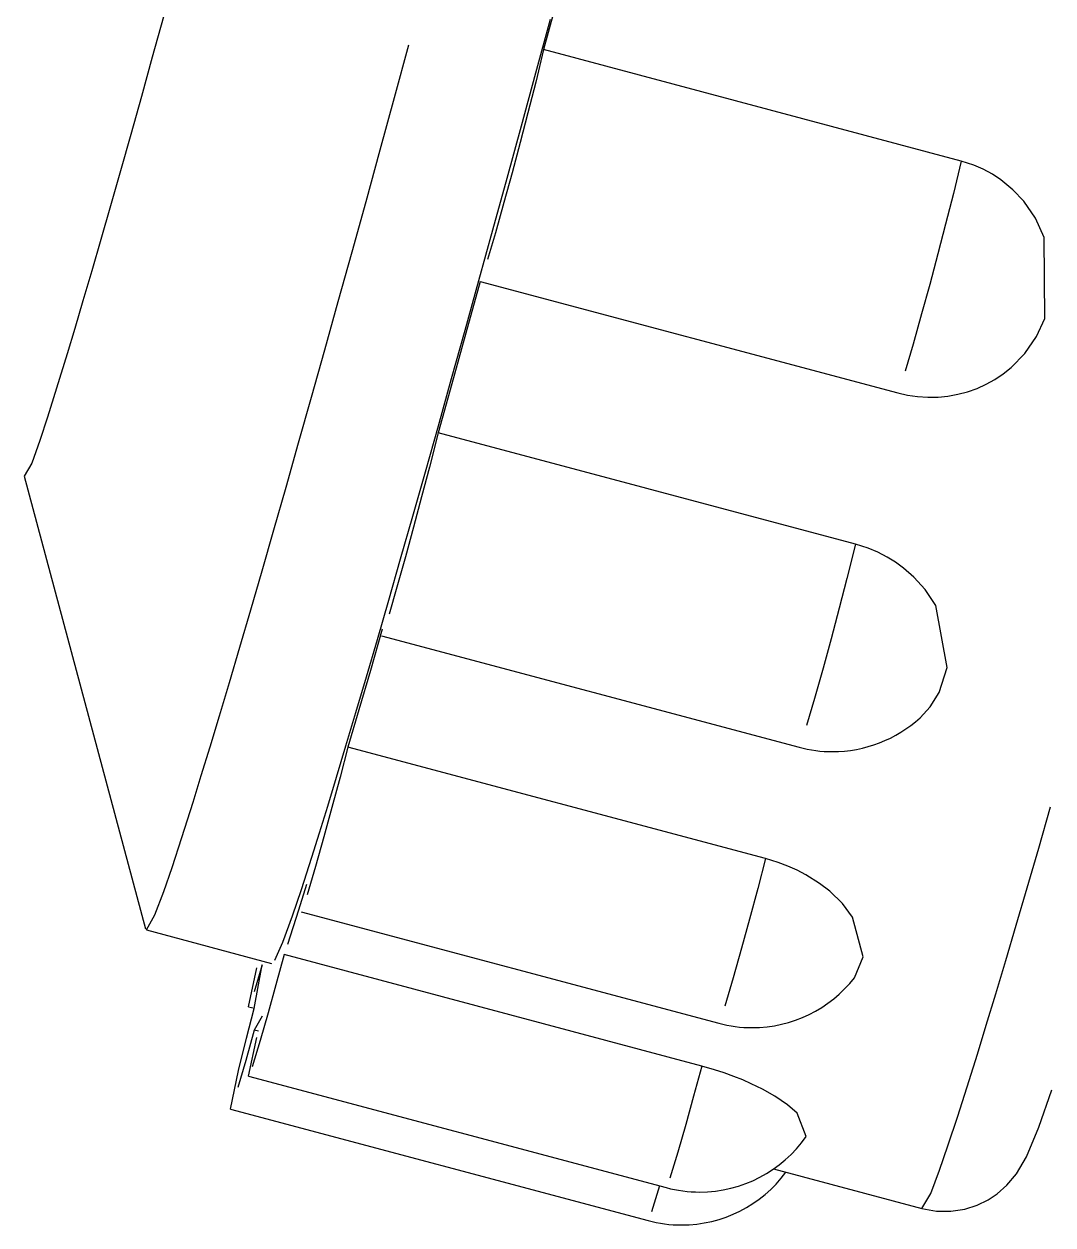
# Model space of a CAD drawing. Header units: millimetres. Extents: x 441156 to 441876, y 4514765 to 4515211.
# Drawn here: x 441489.6668 to 441489.7263, y 4515046.7048 to 4515046.7742 of the extents above; entities that cross this region are included whole.
import ezdxf

# ---------------------------------------------------------------- set-up
doc = ezdxf.new("R2010")
doc.units = ezdxf.units.MM
doc.layers.add('Terminale_sfiato', color=7, linetype='Continuous')

msp = doc.modelspace()

# ---------------------------------------------------------------- linework, layer by layer
at = {"layer": 'Terminale_sfiato', "color": 254, "linetype": 'Continuous'}
for p, q in [((441489.7209446164, 4515046.7663109), (441489.6967964708, 4515046.772756754)), ((441489.6931305372, 4515046.759345038), (441489.7172786828, 4515046.752899184)), ((441489.7148421926, 4515046.744139309), (441489.690694047, 4515046.750585163)), ((441489.6667544677, 4515046.748072662), (441489.6737838589, 4515046.721892091)), ((441489.687423509, 4515046.738844875), (441489.7115716547, 4515046.732399021)), ((441489.7096321797, 4515046.725957265), (441489.685484034, 4515046.732403119)), ((441489.6827756366, 4515046.722878098), (441489.7069237822, 4515046.716432244)), ((441489.6738270707, 4515046.721828371), (441489.6810715144, 4515046.719894615)), ((441489.7059429821, 4515046.713957793), (441489.6817948364, 4515046.720403647)), ((441489.6797419533, 4515046.717392957), (441489.680073838, 4515046.717304368)), ((441489.6803031309, 4515046.715972209), (441489.6800714259, 4515046.716034058)), ((441489.6797419533, 4515046.713368739), (441489.703890099, 4515046.706922885)), ((441489.6786883662, 4515046.71146377), (441489.7028365118, 4515046.705017916)), ((441489.7100986596, 4515046.708006361), (441489.7186769483, 4515046.705716562))]:
    msp.add_line(p, q, dxfattribs=at)
for points in [[(441489.6993893295, 4515046.782396612, 0), (441489.6989570208, 4515046.780780657, 0), (441489.6985242183, 4515046.779166348, 0), (441489.6980911694, 4515046.777554609, 0), (441489.6976581215, 4515046.775946359, 0), (441489.697225322, 4515046.774342517, 0), (441489.6967964708, 4515046.772756754, 0)], [(441489.6748169353, 4515046.774644474, 0), (441489.6744930602, 4515046.77347226, 0), (441489.6741722437, 4515046.772314748, 0), (441489.6738547877, 4515046.771173026, 0), (441489.6735409911, 4515046.770048171, 0), (441489.6732311491, 4515046.76894124, 0), (441489.6729255533, 4515046.767853276, 0), (441489.6726244913, 4515046.766785301, 0), (441489.6723282466, 4515046.765738321, 0), (441489.6720370977, 4515046.764713323, 0), (441489.671751319, 4515046.763711269, 0), (441489.6714711791, 4515046.762733103, 0), (441489.6711969417, 4515046.761779746, 0), (441489.6709288651, 4515046.760852095, 0), (441489.6706672013, 4515046.759951022, 0), (441489.6704121969, 4515046.759077377, 0), (441489.6701640916, 4515046.758231981, 0), (441489.669923119, 4515046.75741563, 0), (441489.6696895059, 4515046.756629092, 0), (441489.6694634722, 4515046.755873107, 0), (441489.6692452305, 4515046.755148388, 0), (441489.6690349863, 4515046.754455614, 0), (441489.6688329374, 4515046.75379544, 0), (441489.668639274, 4515046.753168486, 0), (441489.6684541784, 4515046.752575343, 0), (441489.6682778246, 4515046.752016567, 0), (441489.6681103788, 4515046.751492686, 0), (441489.6679519985, 4515046.751004192, 0), (441489.6678028327, 4515046.750551545, 0), (441489.6676630219, 4515046.750135171, 0), (441489.6675326976, 4515046.749755463, 0), (441489.6674119824, 4515046.749412776, 0), (441489.66730099, 4515046.749107433, 0), (441489.6671998249, 4515046.748839724, 0), (441489.6671085822, 4515046.748609899, 0), (441489.6670273477, 4515046.748418174, 0), (441489.6669561981, 4515046.748264729, 0), (441489.6668952001, 4515046.74814971, 0), (441489.6668444113, 4515046.748073224, 0), (441489.6668038794, 4515046.748035343, 0), (441489.6667736426, 4515046.748036104, 0), (441489.6667544677, 4515046.748072662, 0)], [(441489.6738270707, 4515046.721828371, 0), (441489.6738676369, 4515046.721838242, 0), (441489.6739184943, 4515046.721886753, 0), (441489.6739796118, 4515046.721973874, 0), (441489.6740509524, 4515046.722099551, 0), (441489.674132473, 4515046.72226371, 0), (441489.6742241241, 4515046.72246625, 0), (441489.6743258502, 4515046.72270705, 0), (441489.6744375895, 4515046.722985961, 0), (441489.6745592745, 4515046.723302818, 0), (441489.6746908313, 4515046.723657425, 0), (441489.6748321803, 4515046.72404957, 0), (441489.6749832357, 4515046.724479014, 0), (441489.6751439061, 4515046.724945498, 0), (441489.675314094, 4515046.725448737, 0), (441489.6754936963, 4515046.725988427, 0), (441489.6756826042, 4515046.726564243, 0), (441489.6758807031, 4515046.727175833, 0), (441489.6760878731, 4515046.727822827, 0), (441489.6763039886, 4515046.728504835, 0), (441489.6765289185, 4515046.729221442, 0), (441489.6767625266, 4515046.729972213, 0), (441489.6770046714, 4515046.730756694, 0), (441489.6772552059, 4515046.731574411, 0), (441489.6775139786, 4515046.732424865, 0), (441489.6777808323, 4515046.733307543, 0), (441489.6780556056, 4515046.734221911, 0), (441489.6783381318, 4515046.735167412, 0), (441489.6786282398, 4515046.736143475, 0), (441489.6789257536, 4515046.737149508, 0), (441489.6792304931, 4515046.738184901, 0), (441489.6795422735, 4515046.739249026, 0), (441489.6798609059, 4515046.740341241, 0), (441489.680186197, 4515046.741460879, 0), (441489.68051795, 4515046.742607267, 0), (441489.6808559637, 4515046.743779706, 0), (441489.6812000331, 4515046.744977487, 0), (441489.6815499499, 4515046.746199885, 0), (441489.6819055019, 4515046.747446159, 0), (441489.6822664737, 4515046.748715552, 0), (441489.6826326465, 4515046.750007295, 0), (441489.6830037984, 4515046.751320607, 0), (441489.6833797044, 4515046.752654691, 0), (441489.6837601368, 4515046.754008738, 0), (441489.6841448649, 4515046.755381929, 0), (441489.6845336557, 4515046.756773429, 0), (441489.6849262735, 4515046.758182397, 0), (441489.6853224804, 4515046.759607979, 0), (441489.6857220362, 4515046.761049311, 0), (441489.6861246988, 4515046.762505518, 0), (441489.6865302242, 4515046.763975719, 0), (441489.6869383666, 4515046.765459022, 0), (441489.6873488787, 4515046.766954529, 0), (441489.6877615117, 4515046.768461334, 0), (441489.6881760154, 4515046.769978521, 0), (441489.6885921388, 4515046.771505174, 0), (441489.6890096295, 4515046.773040366, 0), (441489.6894282347, 4515046.774583167, 0)], [(441489.6971705487, 4515046.774488894, 0), (441489.6967509502, 4515046.772938277, 0), (441489.6963321651, 4515046.771394158, 0), (441489.695914447, 4515046.769857474, 0), (441489.6954980491, 4515046.768329157, 0), (441489.6950832238, 4515046.76681013, 0), (441489.6946702225, 4515046.765301318, 0), (441489.6942592955, 4515046.763803632, 0), (441489.6938506917, 4515046.762317982, 0), (441489.6934446589, 4515046.760845266, 0), (441489.6930414431, 4515046.759386378, 0), (441489.6926412887, 4515046.757942203, 0), (441489.6922444382, 4515046.756513614, 0), (441489.691851132, 4515046.755101478, 0), (441489.6914616086, 4515046.753706651, 0), (441489.691076104, 4515046.752329978, 0), (441489.6906948519, 4515046.750972293, 0), (441489.6903180832, 4515046.74963442, 0), (441489.6899460264, 4515046.748317168, 0), (441489.6895789069, 4515046.747021337, 0), (441489.6892169472, 4515046.745747712, 0), (441489.6888603666, 4515046.744497064, 0), (441489.6885093814, 4515046.74327015, 0), (441489.6881642041, 4515046.742067717, 0), (441489.6878250439, 4515046.740890491, 0), (441489.6874921065, 4515046.739739185, 0), (441489.6871655936, 4515046.7386145, 0), (441489.6868457029, 4515046.737517114, 0), (441489.6865326285, 4515046.736447693, 0), (441489.6862265602, 4515046.735406887, 0), (441489.6859276832, 4515046.734395324, 0), (441489.6856361788, 4515046.733413619, 0), (441489.6853522236, 4515046.732462367, 0), (441489.6850759898, 4515046.731542143, 0), (441489.6848076447, 4515046.730653507, 0), (441489.684547351, 4515046.729796994, 0), (441489.6842952665, 4515046.728973127, 0), (441489.6840515437, 4515046.728182402, 0), (441489.6838163306, 4515046.727425301, 0), (441489.6835897696, 4515046.72670228, 0), (441489.6833719981, 4515046.726013781, 0), (441489.6831631479, 4515046.725360218, 0), (441489.6829633458, 4515046.724741987, 0), (441489.6827727128, 4515046.724159464, 0), (441489.6825913644, 4515046.723613002, 0), (441489.6824194104, 4515046.723102932, 0), (441489.6822569552, 4515046.722629563, 0), (441489.6821040972, 4515046.722193182, 0), (441489.681960929, 4515046.721794054, 0), (441489.6818275374, 4515046.721432419, 0), (441489.6817040032, 4515046.721108498, 0), (441489.6815904013, 4515046.720822487, 0), (441489.6814868005, 4515046.720574559, 0), (441489.6813932636, 4515046.720364864, 0), (441489.6813098474, 4515046.72019353, 0), (441489.6812366023, 4515046.72006066, 0), (441489.6811735728, 4515046.719966334, 0), (441489.681120797, 4515046.719910611, 0), (441489.6810783069, 4515046.719893523, 0), (441489.6810715144, 4515046.719894615, 0)], [(441489.6967964708, 4515046.772756754, 0), (441489.6967651889, 4515046.772620214, 0), (441489.6967318287, 4515046.772476327, 0), (441489.6966964306, 4515046.772325267, 0), (441489.6966590377, 4515046.77216722, 0), (441489.6966196958, 4515046.772002376, 0), (441489.6965784527, 4515046.771830938, 0), (441489.6965353586, 4515046.771653114, 0), (441489.696490466, 4515046.771469121, 0), (441489.6964438297, 4515046.771279183, 0), (441489.6963955065, 4515046.771083532, 0), (441489.6963455552, 4515046.770882404, 0), (441489.6962940367, 4515046.770676048, 0), (441489.6962410137, 4515046.770464712, 0), (441489.696186551, 4515046.770248654, 0), (441489.6961307147, 4515046.770028139, 0), (441489.696073573, 4515046.769803435, 0), (441489.6960151954, 4515046.769574814, 0), (441489.6959556532, 4515046.769342557, 0), (441489.6958950187, 4515046.769106945, 0), (441489.695833366, 4515046.768868266, 0), (441489.69577077, 4515046.768626811, 0), (441489.6957073072, 4515046.768382874, 0), (441489.6956430548, 4515046.768136752, 0), (441489.695578091, 4515046.767888745, 0), (441489.6955124951, 4515046.767639155, 0), (441489.6954463469, 4515046.767388286, 0), (441489.6953797271, 4515046.767136444, 0), (441489.6953127168, 4515046.766883936, 0), (441489.6952453976, 4515046.76663107, 0), (441489.6951778516, 4515046.766378152, 0), (441489.6951101611, 4515046.766125492, 0), (441489.6950424085, 4515046.765873397, 0), (441489.6949746764, 4515046.765622175, 0), (441489.6949070472, 4515046.765372132, 0), (441489.6948396035, 4515046.765123571, 0), (441489.6947724273, 4515046.764876797, 0), (441489.6947056006, 4515046.76463211, 0), (441489.6946392046, 4515046.764389806, 0), (441489.6945733204, 4515046.764150184, 0), (441489.6945080282, 4515046.763913533, 0), (441489.6944434075, 4515046.763680142, 0), (441489.6943795371, 4515046.763450297, 0), (441489.6943164947, 4515046.763224276, 0), (441489.6942543573, 4515046.763002355, 0), (441489.6941932005, 4515046.762784803, 0), (441489.6941330988, 4515046.762571889, 0), (441489.6940741253, 4515046.762363868, 0), (441489.6940163521, 4515046.762160996, 0), (441489.6939598495, 4515046.761963519, 0), (441489.6939046863, 4515046.761771679, 0), (441489.6938509296, 4515046.761585709, 0), (441489.6937986451, 4515046.761405834, 0), (441489.6937478964, 4515046.761232276, 0), (441489.6936987453, 4515046.761065244, 0), (441489.6936512518, 4515046.760904943, 0), (441489.6936054737, 4515046.760751567, 0), (441489.6935614667, 4515046.760605305, 0), (441489.6935192845, 4515046.760466333, 0), (441489.6934789785, 4515046.76033482, 0), (441489.6934405977, 4515046.760210929, 0), (441489.693404189, 4515046.760094809, 0), (441489.6933697967, 4515046.759986603, 0), (441489.6933374627, 4515046.75988644, 0), (441489.6933072263, 4515046.759794444, 0), (441489.6932791246, 4515046.759710727, 0), (441489.6932531915, 4515046.759635391, 0), (441489.6932294589, 4515046.759568527, 0), (441489.6932079555, 4515046.759510217, 0), (441489.6931887076, 4515046.759460532, 0), (441489.6931717386, 4515046.759419533, 0), (441489.6931570692, 4515046.75938727, 0), (441489.6931447173, 4515046.759363781, 0), (441489.6931346979, 4515046.759349096, 0), (441489.6931305372, 4515046.759345038, 0)], [(441489.7209446164, 4515046.7663109, 0), (441489.7209133346, 4515046.76617436, 0), (441489.7208799743, 4515046.766030473, 0), (441489.7208445762, 4515046.765879413, 0), (441489.7208071834, 4515046.765721365, 0), (441489.7207678414, 4515046.765556522, 0), (441489.7207265983, 4515046.765385084, 0), (441489.7206835042, 4515046.76520726, 0), (441489.7206386117, 4515046.765023267, 0), (441489.7205919754, 4515046.764833329, 0), (441489.7205436521, 4515046.764637677, 0), (441489.7204937008, 4515046.76443655, 0), (441489.7204421823, 4515046.764230194, 0), (441489.7203891594, 4515046.764018858, 0), (441489.7203346966, 4515046.7638028, 0), (441489.7202788604, 4515046.763582285, 0), (441489.7202217186, 4515046.763357581, 0), (441489.720163341, 4515046.76312896, 0), (441489.7201037988, 4515046.762896703, 0), (441489.7200431643, 4515046.762661091, 0), (441489.7199815116, 4515046.762422412, 0), (441489.7199189157, 4515046.762180957, 0), (441489.7198554528, 4515046.76193702, 0), (441489.7197912004, 4515046.761690898, 0), (441489.7197262367, 4515046.761442891, 0), (441489.7196606408, 4515046.761193302, 0), (441489.7195944926, 4515046.760942432, 0), (441489.7195278727, 4515046.76069059, 0), (441489.7194608625, 4515046.760438082, 0), (441489.7193935433, 4515046.760185216, 0), (441489.7193259973, 4515046.759932298, 0), (441489.7192583067, 4515046.759679638, 0), (441489.7191905541, 4515046.759427543, 0), (441489.719122822, 4515046.759176321, 0), (441489.7190551929, 4515046.758926277, 0), (441489.7189877491, 4515046.758677717, 0), (441489.718920573, 4515046.758430943, 0), (441489.7188537462, 4515046.758186256, 0), (441489.7187873503, 4515046.757943952, 0), (441489.7187214661, 4515046.75770433, 0), (441489.7186561738, 4515046.757467679, 0), (441489.7185915532, 4515046.757234288, 0), (441489.7185276827, 4515046.757004443, 0), (441489.7184646404, 4515046.756778422, 0), (441489.7184025029, 4515046.756556501, 0), (441489.7183413461, 4515046.756338949, 0), (441489.7182812444, 4515046.756126034, 0), (441489.718222271, 4515046.755918014, 0), (441489.7181644978, 4515046.755715142, 0), (441489.7181079951, 4515046.755517665, 0), (441489.7180528319, 4515046.755325825, 0), (441489.7179990752, 4515046.755139855, 0), (441489.7179467907, 4515046.75495998, 0), (441489.717896042, 4515046.754786422, 0), (441489.717846891, 4515046.75461939, 0), (441489.7177993975, 4515046.754459089, 0), (441489.7177536194, 4515046.754305713, 0), (441489.7177096124, 4515046.754159451, 0), (441489.7176674302, 4515046.754020479, 0), (441489.7176271242, 4515046.753888967, 0), (441489.7175887434, 4515046.753765075, 0), (441489.7175523347, 4515046.753648955, 0), (441489.7175179424, 4515046.753540749, 0), (441489.7174856083, 4515046.753440586, 0), (441489.717455372, 4515046.75334859, 0), (441489.7174272702, 4515046.753264873, 0), (441489.7174013372, 4515046.753189537, 0), (441489.7173776045, 4515046.753122673, 0), (441489.7173561011, 4515046.753064363, 0), (441489.7173368532, 4515046.753014678, 0), (441489.7173198842, 4515046.752973679, 0), (441489.7173052148, 4515046.752941416, 0), (441489.7172928629, 4515046.752917927, 0), (441489.7172828435, 4515046.752903242, 0), (441489.7172786828, 4515046.752899184, 0)], [(441489.7172786828, 4515046.752899184, 0), (441489.7178419463, 4515046.752772105, 0), (441489.7184173032, 4515046.752688834, 0), (441489.7190095333, 4515046.752650675, 0), (441489.7196061479, 4515046.752660481, 0), (441489.7201777846, 4515046.752715774, 0), (441489.720745369, 4515046.752816528, 0), (441489.7213128729, 4515046.752965407, 0), (441489.721867983, 4515046.753161228, 0), (441489.7223887571, 4515046.753394697, 0), (441489.7228901738, 4515046.753670868, 0), (441489.7233751069, 4515046.753993494, 0), (441489.7238326167, 4515046.754357641, 0), (441489.7242488721, 4515046.754751137, 0), (441489.7246321865, 4515046.755180558, 0), (441489.7249840504, 4515046.755650511, 0), (441489.7252956696, 4515046.756152622, 0), (441489.7255571232, 4515046.756668684, 0), (441489.7257751239, 4515046.757209344, 0), (441489.7259494343, 4515046.757779596, 0), (441489.7260743483, 4515046.758368245, 0), (441489.7261460993, 4515046.758949498, 0), (441489.7261684418, 4515046.75954027, 0), (441489.7261392637, 4515046.760145286, 0), (441489.7260567693, 4515046.76075161, 0), (441489.7259274474, 4515046.761327741, 0), (441489.7257484274, 4515046.761896401, 0), (441489.7255159131, 4515046.762461363, 0), (441489.7253802578, 4515046.762738338, 0), (441489.7252324948, 4515046.763009447, 0), (441489.7249179748, 4515046.763508311, 0), (441489.7245596173, 4515046.763983347, 0), (441489.7241524895, 4515046.764436852, 0), (441489.7239326492, 4515046.76465184, 0), (441489.7237034827, 4515046.764857179, 0), (441489.7232449426, 4515046.765218434, 0), (441489.7227539305, 4515046.765542869, 0), (441489.7222251563, 4515046.765831104, 0), (441489.7219497177, 4515046.765958924, 0), (441489.7216689186, 4515046.76607474, 0), (441489.7213105722, 4515046.766202468, 0), (441489.7209446164, 4515046.7663109, 0)], [(441489.6931305372, 4515046.759345038, 0), (441489.6927154672, 4515046.757843489, 0), (441489.69230347, 4515046.756356693, 0), (441489.6918947809, 4515046.754885499, 0), (441489.6914896335, 4515046.753430748, 0), (441489.6910882592, 4515046.751993272, 0), (441489.690694047, 4515046.750585163, 0)], [(441489.690694047, 4515046.750585163, 0), (441489.6906440957, 4515046.750384036, 0), (441489.6905925772, 4515046.750177679, 0), (441489.6905395542, 4515046.749966343, 0), (441489.6904850914, 4515046.749750285, 0), (441489.6904292551, 4515046.749529771, 0), (441489.6903721134, 4515046.749305066, 0), (441489.6903137359, 4515046.749076445, 0), (441489.6902541936, 4515046.748844188, 0), (441489.6901935592, 4515046.748608576, 0), (441489.6901319064, 4515046.748369898, 0), (441489.6900693105, 4515046.748128442, 0), (441489.6900058477, 4515046.747884505, 0), (441489.6899415953, 4515046.747638383, 0), (441489.6898766315, 4515046.747390376, 0), (441489.6898110356, 4515046.747140787, 0), (441489.6897448874, 4515046.746889917, 0), (441489.6896782676, 4515046.746638075, 0), (441489.6896112573, 4515046.746385568, 0), (441489.6895439381, 4515046.746132701, 0), (441489.6894763921, 4515046.745879783, 0), (441489.6894087016, 4515046.745627123, 0), (441489.6893409489, 4515046.745375029, 0), (441489.6892732168, 4515046.745123806, 0), (441489.6892055877, 4515046.744873763, 0), (441489.689138144, 4515046.744625202, 0), (441489.6890709678, 4515046.744378428, 0), (441489.689004141, 4515046.744133741, 0), (441489.6889377451, 4515046.743891438, 0), (441489.6888718609, 4515046.743651815, 0), (441489.6888065687, 4515046.743415164, 0), (441489.688741948, 4515046.743181773, 0), (441489.6886780775, 4515046.742951928, 0), (441489.6886150352, 4515046.742725907, 0), (441489.6885528978, 4515046.742503986, 0), (441489.688491741, 4515046.742286435, 0), (441489.6884316392, 4515046.74207352, 0), (441489.6883726658, 4515046.741865499, 0), (441489.6883148926, 4515046.741662627, 0), (441489.6882583899, 4515046.74146515, 0), (441489.6882032267, 4515046.74127331, 0), (441489.6881494701, 4515046.74108734, 0), (441489.6880971856, 4515046.740907465, 0), (441489.6880464369, 4515046.740733907, 0), (441489.6879972858, 4515046.740566875, 0), (441489.6879497923, 4515046.740406574, 0), (441489.6879040141, 4515046.740253198, 0), (441489.6878600072, 4515046.740106936, 0), (441489.687817825, 4515046.739967964, 0), (441489.6877775189, 4515046.739836452, 0), (441489.6877391382, 4515046.739712561, 0), (441489.6877027295, 4515046.73959644, 0), (441489.6876683371, 4515046.739488234, 0), (441489.6876360031, 4515046.739388071, 0), (441489.6876057668, 4515046.739296075, 0), (441489.687577665, 4515046.739212358, 0), (441489.687551732, 4515046.739137022, 0), (441489.6875279993, 4515046.739070158, 0), (441489.6875064959, 4515046.739011848, 0), (441489.687487248, 4515046.738962163, 0), (441489.6874702791, 4515046.738921165, 0), (441489.6874556097, 4515046.738888901, 0), (441489.6874432578, 4515046.738865413, 0), (441489.6874332384, 4515046.738850727, 0), (441489.6874255637, 4515046.738844863, 0), (441489.687423509, 4515046.738844875, 0)], [(441489.7148421926, 4515046.744139309, 0), (441489.7147922413, 4515046.743938182, 0), (441489.7147407228, 4515046.743731825, 0), (441489.7146876999, 4515046.743520489, 0), (441489.714633237, 4515046.743304431, 0), (441489.7145774008, 4515046.743083916, 0), (441489.7145202591, 4515046.742859212, 0), (441489.7144618816, 4515046.742630591, 0), (441489.7144023392, 4515046.742398334, 0), (441489.7143417048, 4515046.742162722, 0), (441489.7142800521, 4515046.741924043, 0), (441489.7142174562, 4515046.741682588, 0), (441489.7141539934, 4515046.741438651, 0), (441489.7140897409, 4515046.741192529, 0), (441489.7140247772, 4515046.740944522, 0), (441489.7139591812, 4515046.740694933, 0), (441489.713893033, 4515046.740444063, 0), (441489.7138264132, 4515046.740192221, 0), (441489.7137594029, 4515046.739939713, 0), (441489.7136920837, 4515046.739686847, 0), (441489.7136245377, 4515046.739433929, 0), (441489.7135568472, 4515046.739181269, 0), (441489.7134890946, 4515046.738929174, 0), (441489.7134213625, 4515046.738677952, 0), (441489.7133537334, 4515046.738427909, 0), (441489.7132862896, 4515046.738179348, 0), (441489.7132191134, 4515046.737932574, 0), (441489.7131522867, 4515046.737687887, 0), (441489.7130858907, 4515046.737445584, 0), (441489.7130200065, 4515046.737205961, 0), (441489.7129547143, 4515046.73696931, 0), (441489.7128900936, 4515046.736735919, 0), (441489.7128262232, 4515046.736506074, 0), (441489.7127631809, 4515046.736280053, 0), (441489.7127010435, 4515046.736058132, 0), (441489.7126398866, 4515046.735840581, 0), (441489.7125797849, 4515046.735627666, 0), (441489.7125208115, 4515046.735419645, 0), (441489.7124630383, 4515046.735216773, 0), (441489.7124065356, 4515046.735019296, 0), (441489.7123513723, 4515046.734827456, 0), (441489.7122976158, 4515046.734641486, 0), (441489.7122453313, 4515046.734461611, 0), (441489.7121945826, 4515046.734288053, 0), (441489.7121454315, 4515046.734121021, 0), (441489.7120979379, 4515046.73396072, 0), (441489.7120521598, 4515046.733807344, 0), (441489.7120081529, 4515046.733661082, 0), (441489.7119659706, 4515046.73352211, 0), (441489.7119256646, 4515046.733390598, 0), (441489.7118872838, 4515046.733266707, 0), (441489.7118508751, 4515046.733150586, 0), (441489.7118164828, 4515046.73304238, 0), (441489.7117841488, 4515046.732942217, 0), (441489.7117539124, 4515046.732850221, 0), (441489.7117258107, 4515046.732766504, 0), (441489.7116998776, 4515046.732691168, 0), (441489.711676145, 4515046.732624304, 0), (441489.7116546416, 4515046.732565994, 0), (441489.7116353937, 4515046.732516309, 0), (441489.7116184247, 4515046.732475311, 0), (441489.7116037553, 4515046.732443047, 0), (441489.7115914034, 4515046.732419558, 0), (441489.711581384, 4515046.732404873, 0), (441489.7115737094, 4515046.732399009, 0), (441489.7115716547, 4515046.732399021, 0)], [(441489.7185666966, 4515046.734110115, 0), (441489.7188126567, 4515046.734350037, 0), (441489.7191463216, 4515046.734733807, 0), (441489.7194373215, 4515046.735145219, 0), (441489.7196803924, 4515046.735575168, 0), (441489.7198786216, 4515046.736026463, 0), (441489.7200342391, 4515046.736509884, 0), (441489.7201399457, 4515046.737009237, 0), (441489.7201941161, 4515046.737509558, 0), (441489.7201993248, 4515046.738018102, 0), (441489.7201532113, 4515046.738546245, 0), (441489.7200552102, 4515046.739075121, 0), (441489.7199109846, 4515046.739584492, 0), (441489.7197192216, 4515046.740086768, 0), (441489.7194730556, 4515046.740592424, 0), (441489.7191791708, 4515046.741082241, 0), (441489.7188534901, 4515046.741533975, 0), (441489.7184875363, 4515046.741963653, 0), (441489.7182140975, 4515046.742243991, 0), (441489.7179233641, 4515046.742511434, 0), (441489.7176167439, 4515046.742764487, 0), (441489.7171511811, 4515046.743100308, 0), (441489.7166576639, 4515046.743402352, 0), (441489.7161236015, 4515046.743675428, 0), (441489.7155674133, 4515046.743907793, 0), (441489.7152078276, 4515046.74403221, 0), (441489.7148421926, 4515046.744139309, 0)], [(441489.6874702791, 4515046.739226442, 0), (441489.6871225114, 4515046.738020408, 0), (441489.6867810124, 4515046.736840454, 0), (441489.6864459771, 4515046.735687254, 0), (441489.6861175969, 4515046.734561468, 0), (441489.6857960596, 4515046.733463737, 0), (441489.685484034, 4515046.732403119, 0)], [(441489.687423509, 4515046.738844875, 0), (441489.6874189826, 4515046.738850812, 0), (441489.6874168184, 4515046.738865571, 0), (441489.6874170189, 4515046.738889133, 0), (441489.6874195839, 4515046.738921468, 0), (441489.6874245103, 4515046.738962539, 0), (441489.687431792, 4515046.739012296, 0), (441489.6874414202, 4515046.739070676, 0), (441489.6874533832, 4515046.739137611, 0), (441489.6874676663, 4515046.739213017, 0), (441489.6874702791, 4515046.739226442, 0)], [(441489.685484034, 4515046.732403119, 0), (441489.6854214381, 4515046.732161664, 0), (441489.6853579753, 4515046.731917727, 0), (441489.6852937228, 4515046.731671605, 0), (441489.6852287591, 4515046.731423598, 0), (441489.6851631632, 4515046.731174008, 0), (441489.685097015, 4515046.730923139, 0), (441489.6850303952, 4515046.730671298, 0), (441489.6849633849, 4515046.730418789, 0), (441489.6848960657, 4515046.730165922, 0), (441489.6848285197, 4515046.729913005, 0), (441489.6847608291, 4515046.729660345, 0), (441489.6846930765, 4515046.72940825, 0), (441489.6846253444, 4515046.729157028, 0), (441489.6845577153, 4515046.728906984, 0), (441489.6844902716, 4515046.728658425, 0), (441489.6844230954, 4515046.72841165, 0), (441489.6843562686, 4515046.728166962, 0), (441489.6842898727, 4515046.72792466, 0), (441489.6842239885, 4515046.727685037, 0), (441489.6841586963, 4515046.727448386, 0), (441489.6840940756, 4515046.727214996, 0), (441489.6840302052, 4515046.72698515, 0), (441489.6839671629, 4515046.726759128, 0), (441489.6839050254, 4515046.726537207, 0), (441489.6838438686, 4515046.726319657, 0), (441489.6837837668, 4515046.726106741, 0), (441489.6837247934, 4515046.725898721, 0), (441489.6836670202, 4515046.725695849, 0), (441489.6836105175, 4515046.725498373, 0), (441489.6835553543, 4515046.725306532, 0), (441489.6835015977, 4515046.725120562, 0), (441489.6834493132, 4515046.724940687, 0), (441489.6833985645, 4515046.724767129, 0), (441489.6833494134, 4515046.724600097, 0), (441489.6833019199, 4515046.724439796, 0), (441489.6832561418, 4515046.72428642, 0), (441489.6832121348, 4515046.724140158, 0), (441489.6831699526, 4515046.724001186, 0), (441489.6831296466, 4515046.723869674, 0), (441489.6830912658, 4515046.723745783, 0), (441489.6830548571, 4515046.723629663, 0), (441489.6830204648, 4515046.723521455, 0), (441489.6829881308, 4515046.723421293, 0), (441489.6829578944, 4515046.723329297, 0), (441489.6829297926, 4515046.72324558, 0), (441489.6829038596, 4515046.723170244, 0), (441489.6828801269, 4515046.72310338, 0), (441489.6828586236, 4515046.723045071, 0), (441489.6828393756, 4515046.722995386, 0), (441489.6828224066, 4515046.722954387, 0), (441489.6828077373, 4515046.722922123, 0), (441489.6827953854, 4515046.722898634, 0), (441489.682785366, 4515046.722883949, 0), (441489.6827776913, 4515046.722878085, 0), (441489.6827756366, 4515046.722878098, 0)], [(441489.7186769483, 4515046.705716562, 0), (441489.718718572, 4515046.70572615, 0), (441489.7187704875, 4515046.70577438, 0), (441489.7188326652, 4515046.705861221, 0), (441489.7189050696, 4515046.705986626, 0), (441489.7189876592, 4515046.706150521, 0), (441489.7190803869, 4515046.706352813, 0), (441489.7191831997, 4515046.706593389, 0), (441489.7192960388, 4515046.706872107, 0), (441489.7194188399, 4515046.707188812, 0), (441489.7195515326, 4515046.707543321, 0), (441489.7196940412, 4515046.707935431, 0), (441489.7198462842, 4515046.708364919, 0), (441489.7200081748, 4515046.708831539, 0), (441489.7201796202, 4515046.709335025, 0), (441489.7203605226, 4515046.709875088, 0), (441489.7205507787, 4515046.710451421, 0), (441489.7207502796, 4515046.711063694, 0), (441489.7209589115, 4515046.711711558, 0), (441489.721176555, 4515046.71239464, 0), (441489.7214030859, 4515046.713112553, 0), (441489.7216383747, 4515046.713864884, 0), (441489.7218822868, 4515046.714651206, 0), (441489.7221346831, 4515046.715471067, 0), (441489.7223954192, 4515046.716324, 0), (441489.7226643462, 4515046.717209517, 0), (441489.7229413103, 4515046.718127113, 0), (441489.7232261534, 4515046.719076263, 0), (441489.7235187127, 4515046.720056424, 0), (441489.7238188209, 4515046.721067037, 0), (441489.7241263067, 4515046.722107524, 0), (441489.7244409943, 4515046.723177291, 0), (441489.7247627039, 4515046.724275725, 0), (441489.7250912516, 4515046.725402201, 0), (441489.7254264498, 4515046.726556073, 0), (441489.7257681069, 4515046.727736683, 0), (441489.7261160277, 4515046.728943356, 0), (441489.7264700133, 4515046.730175402, 0)], [(441489.7096321797, 4515046.725957265, 0), (441489.7095695838, 4515046.72571581, 0), (441489.7095061209, 4515046.725471873, 0), (441489.7094418685, 4515046.725225751, 0), (441489.7093769048, 4515046.724977744, 0), (441489.7093113089, 4515046.724728154, 0), (441489.7092451607, 4515046.724477286, 0), (441489.7091785409, 4515046.724225444, 0), (441489.7091115305, 4515046.723972935, 0), (441489.7090442114, 4515046.723720068, 0), (441489.7089766653, 4515046.723467151, 0), (441489.7089089748, 4515046.723214491, 0), (441489.7088412222, 4515046.722962396, 0), (441489.7087734901, 4515046.722711174, 0), (441489.7087058609, 4515046.72246113, 0), (441489.7086384172, 4515046.722212571, 0), (441489.7085712411, 4515046.721965796, 0), (441489.7085044143, 4515046.721721108, 0), (441489.7084380183, 4515046.721478806, 0), (441489.7083721341, 4515046.721239183, 0), (441489.7083068419, 4515046.721002532, 0), (441489.7082422212, 4515046.720769142, 0), (441489.7081783508, 4515046.720539296, 0), (441489.7081153085, 4515046.720313274, 0), (441489.7080531711, 4515046.720091353, 0), (441489.7079920142, 4515046.719873803, 0), (441489.7079319125, 4515046.719660887, 0), (441489.7078729391, 4515046.719452867, 0), (441489.7078151659, 4515046.719249995, 0), (441489.7077586632, 4515046.719052519, 0), (441489.7077035, 4515046.718860678, 0), (441489.7076497434, 4515046.718674708, 0), (441489.7075974589, 4515046.718494833, 0), (441489.7075467102, 4515046.718321275, 0), (441489.7074975591, 4515046.718154243, 0), (441489.7074500656, 4515046.717993942, 0), (441489.7074042874, 4515046.717840566, 0), (441489.7073602804, 4515046.717694304, 0), (441489.7073180982, 4515046.717555332, 0), (441489.7072777922, 4515046.71742382, 0), (441489.7072394115, 4515046.717299929, 0), (441489.7072030028, 4515046.717183809, 0), (441489.7071686104, 4515046.717075601, 0), (441489.7071362764, 4515046.716975439, 0), (441489.7071060401, 4515046.716883443, 0), (441489.7070779383, 4515046.716799726, 0), (441489.7070520053, 4515046.71672439, 0), (441489.7070282726, 4515046.716657526, 0), (441489.7070067692, 4515046.716599217, 0), (441489.7069875213, 4515046.716549532, 0), (441489.7069705523, 4515046.716508533, 0), (441489.706955883, 4515046.716476269, 0), (441489.706943531, 4515046.71645278, 0), (441489.7069335117, 4515046.716438095, 0), (441489.706925837, 4515046.716432231, 0), (441489.7069237822, 4515046.716432244, 0)], [(441489.714774348, 4515046.719069064, 0), (441489.7149255575, 4515046.719285099, 0), (441489.7150887329, 4515046.719592331, 0), (441489.7152084481, 4515046.719927951, 0), (441489.7152786695, 4515046.720280964, 0), (441489.7152987836, 4515046.720640591, 0), (441489.7152707978, 4515046.72101176, 0), (441489.7151916478, 4515046.721402938, 0), (441489.715061963, 4515046.721800221, 0), (441489.7148885154, 4515046.722188013, 0), (441489.7146691623, 4515046.722575309, 0), (441489.7143964658, 4515046.722970217, 0), (441489.7140781054, 4515046.723357704, 0), (441489.7137309861, 4515046.723719673, 0), (441489.7133457363, 4515046.724068451, 0), (441489.713060349, 4515046.724298642, 0), (441489.7127587452, 4515046.724520426, 0), (441489.7124423778, 4515046.724732511, 0), (441489.711964844, 4515046.725017978, 0), (441489.7114617484, 4515046.725279701, 0), (441489.7109203801, 4515046.725522005, 0), (441489.7103595121, 4515046.725734651, 0), (441489.7099983433, 4515046.725852394, 0), (441489.7096321797, 4515046.725957265, 0)], [(441489.6830912658, 4515046.724467424, 0), (441489.6828527465, 4515046.72370237, 0), (441489.6826229354, 4515046.722971578, 0), (441489.6824019641, 4515046.722275465, 0), (441489.6821899586, 4515046.721614428, 0), (441489.6819870403, 4515046.720988846, 0), (441489.6817948364, 4515046.720403647, 0)], [(441489.6827756366, 4515046.722878098, 0), (441489.6827711103, 4515046.722884035, 0), (441489.682768946, 4515046.722898792, 0), (441489.6827691465, 4515046.722922354, 0), (441489.6827717115, 4515046.72295469, 0), (441489.6827766379, 4515046.722995762, 0), (441489.6827839196, 4515046.723045518, 0), (441489.6827935478, 4515046.723103899, 0), (441489.6828055108, 4515046.723170833, 0), (441489.6828197939, 4515046.723246239, 0), (441489.6828363799, 4515046.723330026, 0), (441489.6828552484, 4515046.723422089, 0), (441489.6828763766, 4515046.723522319, 0), (441489.6828997385, 4515046.723630592, 0), (441489.6829253059, 4515046.723746777, 0), (441489.6829530474, 4515046.723870732, 0), (441489.6829829295, 4515046.724002306, 0), (441489.6830149155, 4515046.724141339, 0), (441489.6830489666, 4515046.724287662, 0), (441489.6830850413, 4515046.724441095, 0), (441489.6830912658, 4515046.724467424, 0)], [(441489.6737838589, 4515046.721892091, 0), (441489.6738080364, 4515046.721840605, 0), (441489.6738270707, 4515046.721828371, 0)], [(441489.6797419533, 4515046.717392957, 0), (441489.679737427, 4515046.717398894, 0), (441489.6797352628, 4515046.717413653, 0), (441489.6797354633, 4515046.717437213, 0), (441489.6797380283, 4515046.71746955, 0), (441489.6797429546, 4515046.717510621, 0), (441489.6797502363, 4515046.717560377, 0), (441489.6797598646, 4515046.717618758, 0), (441489.6797718275, 4515046.717685693, 0), (441489.6797861107, 4515046.717761098, 0), (441489.6798026966, 4515046.717844885, 0), (441489.6798215652, 4515046.717936949, 0), (441489.6798426933, 4515046.718037178, 0), (441489.6798660553, 4515046.718145452, 0), (441489.6798916226, 4515046.718261637, 0), (441489.6799193642, 4515046.718385591, 0), (441489.6799492462, 4515046.718517166, 0), (441489.6799812322, 4515046.718656199, 0), (441489.6800152833, 4515046.718802521, 0), (441489.680051358, 4515046.718955955, 0), (441489.6800894123, 4515046.719116312, 0), (441489.6801293999, 4515046.719283399, 0), (441489.680171272, 4515046.719457011, 0), (441489.6802149776, 4515046.719636937, 0), (441489.6802604635, 4515046.719822956, 0), (441489.6803076743, 4515046.720014845, 0), (441489.6803270633, 4515046.720093331, 0)], [(441489.6817948364, 4515046.720403647, 0), (441489.6817271459, 4515046.720150987, 0), (441489.6816593933, 4515046.719898893, 0), (441489.6815916612, 4515046.71964767, 0), (441489.681524032, 4515046.719397627, 0), (441489.6814565883, 4515046.719149066, 0), (441489.6813894121, 4515046.718902292, 0), (441489.6813225854, 4515046.718657604, 0), (441489.6812561894, 4515046.718415301, 0), (441489.6811903052, 4515046.718175679, 0), (441489.681125013, 4515046.717939028, 0), (441489.6810603924, 4515046.717705637, 0), (441489.6809965219, 4515046.717475791, 0), (441489.6809334796, 4515046.717249771, 0), (441489.6808713421, 4515046.71702785, 0), (441489.6808101853, 4515046.716810299, 0), (441489.6807500836, 4515046.716597384, 0), (441489.6806911101, 4515046.716389364, 0), (441489.6806333369, 4515046.716186491, 0), (441489.6805768343, 4515046.715989015, 0), (441489.6805216711, 4515046.715797174, 0), (441489.6804679144, 4515046.715611204, 0), (441489.6804156299, 4515046.71543133, 0), (441489.6803648812, 4515046.71525777, 0), (441489.6803157302, 4515046.715090739, 0), (441489.6802682367, 4515046.714930438, 0), (441489.6802224585, 4515046.714777063, 0), (441489.6801784515, 4515046.714630799, 0), (441489.6801362694, 4515046.714491827, 0), (441489.6800959633, 4515046.714360316, 0), (441489.6800575826, 4515046.714236424, 0), (441489.6800211738, 4515046.714120304, 0), (441489.6799867815, 4515046.714012098, 0), (441489.6799544475, 4515046.713911935, 0), (441489.6799242112, 4515046.713819939, 0), (441489.6798961094, 4515046.713736222, 0), (441489.6798701764, 4515046.713660886, 0), (441489.6798464437, 4515046.713594022, 0), (441489.6798249403, 4515046.713535712, 0), (441489.6798056924, 4515046.713486028, 0), (441489.6797887234, 4515046.713445028, 0), (441489.679774054, 4515046.713412764, 0), (441489.6797617021, 4515046.713389277, 0), (441489.6797516827, 4515046.713374591, 0), (441489.6797440081, 4515046.713368727, 0), (441489.6797419533, 4515046.713368739, 0)], [(441489.6805216711, 4515046.719821392, 0), (441489.6804679144, 4515046.719635421, 0), (441489.6804156299, 4515046.719455547, 0), (441489.6803648812, 4515046.719281988, 0), (441489.6803157302, 4515046.719114956, 0), (441489.6802682367, 4515046.718954655, 0), (441489.6802224585, 4515046.71880128, 0), (441489.6801784515, 4515046.718655017, 0), (441489.6801362694, 4515046.718516045, 0), (441489.6800959633, 4515046.718384533, 0), (441489.6800575826, 4515046.718260642, 0), (441489.6800211738, 4515046.718144522, 0), (441489.6799867815, 4515046.718036315, 0), (441489.6799544475, 4515046.717936153, 0), (441489.6799242112, 4515046.717844157, 0), (441489.6798961094, 4515046.71776044, 0), (441489.6798701764, 4515046.717685103, 0), (441489.6798464437, 4515046.71761824, 0), (441489.6798249403, 4515046.71755993, 0), (441489.6798056924, 4515046.717510245, 0), (441489.6797887234, 4515046.717469246, 0), (441489.679774054, 4515046.717436982, 0), (441489.6797617021, 4515046.717413493, 0), (441489.6797516827, 4515046.717398808, 0), (441489.6797440081, 4515046.717392945, 0), (441489.6797419533, 4515046.717392957, 0)], [(441489.6800714259, 4515046.717287583, 0), (441489.6801210629, 4515046.717617002, 0), (441489.6801809692, 4515046.717984159, 0), (441489.6802511106, 4515046.718388846, 0), (441489.6803314469, 4515046.71883083, 0), (441489.6804219322, 4515046.719309859, 0), (441489.6805216711, 4515046.719821392, 0)], [(441489.6786883662, 4515046.71146377, 0), (441489.6786838399, 4515046.711469707, 0), (441489.6786816756, 4515046.711484466, 0), (441489.6786818762, 4515046.711508026, 0), (441489.6786844411, 4515046.711540363, 0), (441489.6786893675, 4515046.711581434, 0), (441489.6786966492, 4515046.71163119, 0), (441489.6787062775, 4515046.711689571, 0), (441489.6787182404, 4515046.711756506, 0), (441489.6787325236, 4515046.711831911, 0), (441489.6787491095, 4515046.711915698, 0), (441489.678767978, 4515046.712007762, 0), (441489.6787891061, 4515046.712107991, 0), (441489.6788124681, 4515046.712216265, 0), (441489.6788380354, 4515046.71233245, 0), (441489.678865777, 4515046.712456404, 0), (441489.678895659, 4515046.712587979, 0), (441489.6789276451, 4515046.712727012, 0), (441489.6789616962, 4515046.712873334, 0), (441489.6789977709, 4515046.713026768, 0), (441489.6790358252, 4515046.713187126, 0), (441489.6790758127, 4515046.713354212, 0), (441489.6791176848, 4515046.713527824, 0), (441489.6791613905, 4515046.71370775, 0), (441489.6792068764, 4515046.713893769, 0), (441489.6792540871, 4515046.714085658, 0), (441489.6793029652, 4515046.71428318, 0), (441489.6793534511, 4515046.714486096, 0), (441489.6794054833, 4515046.714694157, 0), (441489.6794589983, 4515046.714907113, 0), (441489.6795139311, 4515046.7151247, 0), (441489.6795702146, 4515046.715346657, 0), (441489.6796277803, 4515046.71557271, 0), (441489.679686558, 4515046.715802587, 0), (441489.6797464762, 4515046.716036005, 0), (441489.6798074618, 4515046.716272682, 0), (441489.6798694406, 4515046.716512328, 0), (441489.679932337, 4515046.716754652, 0), (441489.6799960744, 4515046.716999358, 0), (441489.6800605751, 4515046.717246148, 0), (441489.6800714259, 4515046.717287583, 0)], [(441489.6797419533, 4515046.713368739, 0), (441489.679737427, 4515046.713374676, 0), (441489.6797352628, 4515046.713389435, 0), (441489.6797354633, 4515046.713412996, 0), (441489.6797380283, 4515046.713445332, 0), (441489.6797429546, 4515046.713486403, 0), (441489.6797502363, 4515046.71353616, 0), (441489.6797598646, 4515046.713594541, 0), (441489.6797718275, 4515046.713661475, 0), (441489.6797861107, 4515046.713736881, 0), (441489.6798026966, 4515046.713820667, 0), (441489.6798215652, 4515046.713912731, 0), (441489.6798426933, 4515046.714012961, 0), (441489.6798660553, 4515046.714121234, 0), (441489.6798916226, 4515046.714237419, 0), (441489.6799193642, 4515046.714361373, 0), (441489.6799492462, 4515046.714492948, 0), (441489.6799812322, 4515046.714631981, 0), (441489.6800152833, 4515046.714778303, 0), (441489.680051358, 4515046.714931737, 0), (441489.6800894123, 4515046.715092095, 0), (441489.6801293999, 4515046.715259181, 0), (441489.680171272, 4515046.715432793, 0), (441489.6802149776, 4515046.715612719, 0), (441489.6802604635, 4515046.715798739, 0), (441489.6803076743, 4515046.715990627, 0), (441489.6803565524, 4515046.71618815, 0), (441489.6804070382, 4515046.716391065, 0), (441489.6804590704, 4515046.716599127, 0), (441489.6805125854, 4515046.716812082, 0), (441489.6805216711, 4515046.716848138, 0)], [(441489.6805216711, 4515046.716848138, 0), (441489.6804211689, 4515046.716616342, 0), (441489.6803307645, 4515046.716422856, 0), (441489.6802505095, 4515046.716267791, 0), (441489.6801804499, 4515046.716151235, 0), (441489.6801206255, 4515046.716073256, 0), (441489.6800714259, 4515046.716034058, 0)], [(441489.6800714259, 4515046.716034058, 0), (441489.6800068052, 4515046.715800668, 0), (441489.6799429348, 4515046.715570822, 0), (441489.6798798924, 4515046.715344802, 0), (441489.679817755, 4515046.71512288, 0), (441489.6797565981, 4515046.714905329, 0), (441489.6796964965, 4515046.714692414, 0), (441489.679637523, 4515046.714484394, 0), (441489.6795797498, 4515046.714281522, 0), (441489.6795232472, 4515046.714084045, 0), (441489.679468084, 4515046.713892205, 0), (441489.6794143273, 4515046.713706234, 0), (441489.6793620428, 4515046.71352636, 0), (441489.6793112941, 4515046.713352801, 0), (441489.679262143, 4515046.71318577, 0), (441489.6792146495, 4515046.713025468, 0), (441489.6791688714, 4515046.712872093, 0), (441489.6791248644, 4515046.71272583, 0), (441489.6790826822, 4515046.712586858, 0), (441489.6790423762, 4515046.712455346, 0), (441489.6790039954, 4515046.712331455, 0), (441489.6789675867, 4515046.712215335, 0), (441489.6789331944, 4515046.712107128, 0), (441489.6789008604, 4515046.712006966, 0), (441489.678870624, 4515046.71191497, 0), (441489.6788425223, 4515046.711831253, 0), (441489.6788165892, 4515046.711755916, 0), (441489.6787928566, 4515046.711689053, 0), (441489.6787713532, 4515046.711630743, 0), (441489.6787521053, 4515046.711581058, 0), (441489.6787351363, 4515046.711540059, 0), (441489.6787204669, 4515046.711507795, 0), (441489.678708115, 4515046.711484306, 0), (441489.6786980956, 4515046.711469621, 0), (441489.6786904209, 4515046.711463758, 0), (441489.6786883662, 4515046.71146377, 0)], [(441489.7059429821, 4515046.713957793, 0), (441489.7058752915, 4515046.713705133, 0), (441489.7058075389, 4515046.713453039, 0), (441489.7057398068, 4515046.713201816, 0), (441489.7056721777, 4515046.712951773, 0), (441489.705604734, 4515046.712703212, 0), (441489.7055375578, 4515046.712456438, 0), (441489.705470731, 4515046.71221175, 0), (441489.7054043351, 4515046.711969447, 0), (441489.7053384509, 4515046.711729825, 0), (441489.7052731587, 4515046.711493174, 0), (441489.705208538, 4515046.711259783, 0), (441489.7051446676, 4515046.711029937, 0), (441489.7050816253, 4515046.710803917, 0), (441489.7050194878, 4515046.710581996, 0), (441489.704958331, 4515046.710364445, 0), (441489.7048982292, 4515046.71015153, 0), (441489.7048392558, 4515046.70994351, 0), (441489.7047814826, 4515046.709740637, 0), (441489.7047249799, 4515046.709543161, 0), (441489.7046698167, 4515046.70935132, 0), (441489.7046160601, 4515046.70916535, 0), (441489.7045637756, 4515046.708985475, 0), (441489.7045130269, 4515046.708811916, 0), (441489.7044638759, 4515046.708644885, 0), (441489.7044163823, 4515046.708484584, 0), (441489.7043706042, 4515046.708331209, 0), (441489.7043265972, 4515046.708184945, 0), (441489.704284415, 4515046.708045973, 0), (441489.704244109, 4515046.707914462, 0), (441489.7042057282, 4515046.70779057, 0), (441489.7041693195, 4515046.70767445, 0), (441489.7041349272, 4515046.707566244, 0), (441489.7041025932, 4515046.707466081, 0), (441489.7040723568, 4515046.707374085, 0), (441489.704044255, 4515046.707290368, 0), (441489.704018322, 4515046.707215032, 0), (441489.7039945893, 4515046.707148168, 0), (441489.703973086, 4515046.707089858, 0), (441489.703953838, 4515046.707040174, 0), (441489.703936869, 4515046.706999174, 0), (441489.7039221997, 4515046.706966911, 0), (441489.7039098478, 4515046.706943423, 0), (441489.7038998284, 4515046.706928737, 0), (441489.7038921537, 4515046.706922873, 0), (441489.703890099, 4515046.706922885, 0)], [(441489.7119842316, 4515046.709890642, 0), (441489.7120546216, 4515046.710035936, 0), (441489.7120768612, 4515046.710201105, 0), (441489.7120506737, 4515046.710379283, 0), (441489.7119773137, 4515046.710572461, 0), (441489.7118527574, 4515046.710785341, 0), (441489.7116792867, 4515046.711010519, 0), (441489.7114652402, 4515046.71123858, 0), (441489.7112073613, 4515046.711474162, 0), (441489.7108974339, 4515046.711722328, 0), (441489.7105445624, 4515046.711973676, 0), (441489.7101670809, 4515046.71221578, 0), (441489.7097543942, 4515046.712456165, 0), (441489.7094519646, 4515046.712618992, 0), (441489.7091348207, 4515046.712779325, 0), (441489.7088044892, 4515046.712936171, 0), (441489.7083097675, 4515046.71315362, 0), (441489.7077928882, 4515046.713360776, 0), (441489.707240988, 4515046.713561373, 0), (441489.7066733649, 4515046.713747262, 0), (441489.7063099094, 4515046.713855947, 0), (441489.7059429821, 4515046.713957793, 0)], [(441489.7186774205, 4515046.705716436, 0), (441489.7190900497, 4515046.705624707, 0), (441489.7195144526, 4515046.705567411, 0), (441489.719935678, 4515046.705546438, 0), (441489.7203503578, 4515046.705560265, 0), (441489.7207551061, 4515046.705606995, 0), (441489.7211464376, 4515046.70568425, 0), (441489.7215207091, 4515046.705789012, 0), (441489.7218741414, 4515046.705917452, 0), (441489.7222030162, 4515046.706064823, 0), (441489.7225041497, 4515046.706225598, 0), (441489.722775608, 4515046.706394009, 0), (441489.7230173517, 4515046.706564945, 0), (441489.7232313653, 4515046.706734797, 0), (441489.7234211383, 4515046.706901811, 0), (441489.7235908502, 4515046.707065903, 0), (441489.7237447041, 4515046.707228224, 0), (441489.7238865998, 4515046.70739083, 0), (441489.7240201068, 4515046.707556577, 0), (441489.7241486544, 4515046.707729361, 0), (441489.7242759406, 4515046.707914845, 0), (441489.7244067704, 4515046.708122308, 0), (441489.72454914, 4515046.708369709, 0), (441489.7247211045, 4515046.708701262, 0), (441489.7249861364, 4515046.709282376, 0), (441489.7254350318, 4515046.710419893, 0), (441489.7258523703, 4515046.711586666, 0), (441489.7261932513, 4515046.712588166, 0)], [(441489.7034949723, 4515046.707028356, 0), (441489.7034446911, 4515046.706856712, 0), (441489.7033960256, 4515046.706691656, 0), (441489.7033490349, 4515046.706533389, 0), (441489.7033037764, 4515046.706382104, 0), (441489.7032603052, 4515046.706237986, 0), (441489.7032186743, 4515046.70610121, 0), (441489.7031789343, 4515046.705971942, 0), (441489.7031411337, 4515046.70585034, 0), (441489.7031053186, 4515046.705736553, 0), (441489.7030715325, 4515046.705630719, 0), (441489.7030398168, 4515046.705532966, 0), (441489.7030102098, 4515046.705443415, 0), (441489.7029827479, 4515046.705362174, 0), (441489.7029574644, 4515046.705289342, 0), (441489.7029343901, 4515046.705225007, 0), (441489.7029135531, 4515046.705169248, 0), (441489.7028949788, 4515046.705122135, 0), (441489.7028786899, 4515046.705083722, 0), (441489.7028647062, 4515046.705054058, 0), (441489.7028530447, 4515046.705033178, 0), (441489.7028437197, 4515046.705021108, 0), (441489.7028367425, 4515046.705017862, 0), (441489.7028365118, 4515046.705017916, 0)]]:
    msp.add_polyline3d(points, dxfattribs=at)
for centre, start, end in [((441489.713505903, 4515046.739645309), 270, 312.4308549697487), ((441489.713505903, 4515046.739645309), 255.0545208129884, 270), ((441489.7088580306, 4515046.723678531), 270, 322.0706218850947), ((441489.7088580306, 4515046.723678531), 255.0545208129884, 270), ((441489.7058243474, 4515046.714169173), 270, 325.2164143549359), ((441489.7047707603, 4515046.712264203), 270, 323.6285300685624), ((441489.7058243474, 4515046.714169173), 255.0545208129884, 270), ((441489.7047707603, 4515046.712264203), 255.0545208129884, 270)]:
    msp.add_arc(centre, 0.007500000000000284, start, end, dxfattribs=at)

doc.saveas('drawing.dxf')
